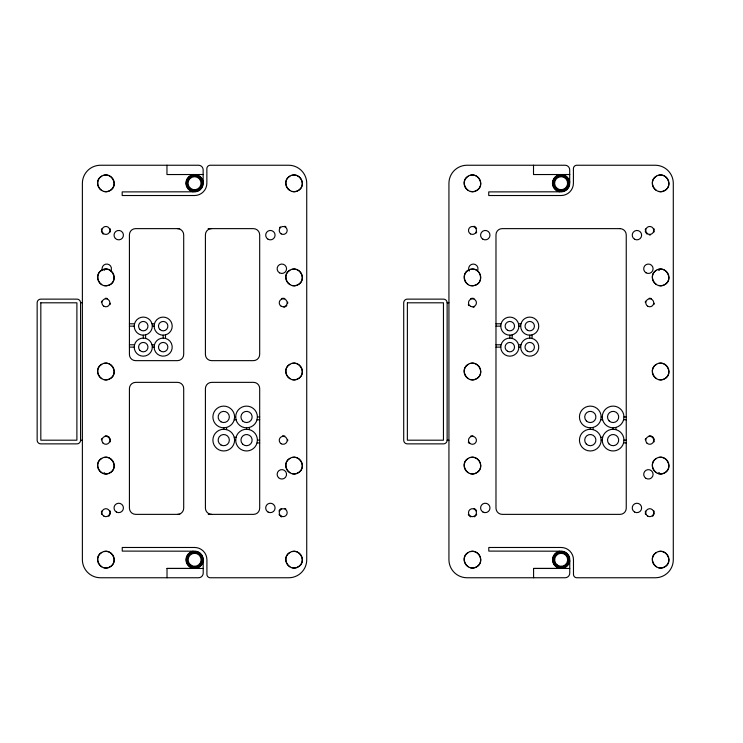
<?xml version="1.0" encoding="UTF-8"?>
<svg xmlns="http://www.w3.org/2000/svg" width="743" height="743" viewBox="0 0 743 743"><rect width="100%" height="100%" fill="white"/><g stroke="black" fill="none" stroke-linecap="round" stroke-linejoin="round"><path stroke-width="1.11" d="M129.421 344.789L134.529 344.789A9.046 9.046 0 0 1 143.269 338.084L143.269 335.186A9.046 9.046 0 0 1 134.223 326.14L134.529 323.799A9.046 9.046 0 0 1 152.009 323.799L154.433 323.799A9.046 9.046 0 0 1 169.562 319.75A9.046 9.046 0 0 1 165.513 334.879L165.513 338.39A9.046 9.046 0 0 1 172.079 348.699A9.046 9.046 0 0 1 162.383 356.138A9.046 9.046 0 0 1 154.126 347.13L152.315 347.13A9.046 9.046 0 0 1 143.269 356.176A9.046 9.046 0 0 1 134.223 347.13L129.421 347.13M134.223 347.13L134.529 344.789M143.269 338.084L145.609 338.39A9.046 9.046 0 0 1 152.009 344.789L154.433 344.789A9.046 9.046 0 0 1 163.172 338.084L163.172 335.186A9.046 9.046 0 0 1 154.126 326.14L154.433 323.799M154.126 347.13L154.433 344.789M223.745 427.81L226.559 427.439A10.857 10.857 0 0 0 234.24 419.767L234.602 416.953A10.857 10.857 0 0 0 223.745 406.105A10.857 10.857 0 0 0 212.897 416.953A10.857 10.857 0 0 0 223.745 427.81L223.745 429.259A10.857 10.857 0 0 0 212.897 440.116A10.857 10.857 0 0 0 223.745 450.973A10.857 10.857 0 0 0 234.602 440.116L235.689 440.116A10.857 10.857 0 0 0 257.032 442.921L259.688 442.921M235.689 440.116L236.06 437.302A10.857 10.857 0 0 1 246.546 429.259L249.36 429.63A10.857 10.857 0 0 1 257.403 440.116L257.032 442.921M234.24 419.767L236.06 419.767A10.857 10.857 0 0 0 246.546 427.81L249.36 427.439A10.857 10.857 0 0 0 257.032 419.767L257.403 416.953A10.857 10.857 0 0 0 246.546 406.105A10.857 10.857 0 0 0 235.689 416.953L234.602 416.953M495.98 344.789L501.088 344.789A9.046 9.046 0 0 1 509.819 338.084L509.819 335.186A9.046 9.046 0 0 1 500.773 326.14L501.088 323.799A9.046 9.046 0 0 1 518.558 323.799L520.982 323.799A9.046 9.046 0 0 1 536.121 319.75A9.046 9.046 0 0 1 532.062 334.879L532.062 338.39A9.046 9.046 0 0 1 538.629 348.699A9.046 9.046 0 0 1 528.932 356.138A9.046 9.046 0 0 1 520.676 347.13L518.865 347.13A9.046 9.046 0 0 1 509.819 356.176A9.046 9.046 0 0 1 500.773 347.13L495.98 347.13M500.773 347.13L501.088 344.789M509.819 338.084L512.159 338.39A9.046 9.046 0 0 1 518.558 344.789L520.982 344.789A9.046 9.046 0 0 1 529.722 338.084L529.722 335.186A9.046 9.046 0 0 1 520.676 326.14L520.982 323.799M520.676 347.13L520.982 344.789M590.304 427.81L593.118 427.439A10.857 10.857 0 0 0 600.79 419.767L601.161 416.953A10.857 10.857 0 0 0 590.304 406.105A10.857 10.857 0 0 0 579.447 416.953A10.857 10.857 0 0 0 590.304 427.81L590.304 429.259A10.857 10.857 0 0 0 579.447 440.116A10.857 10.857 0 0 0 590.304 450.973A10.857 10.857 0 0 0 601.161 440.116L602.248 440.116A10.857 10.857 0 0 0 623.591 442.921L626.247 442.921M602.248 440.116L602.619 437.302A10.857 10.857 0 0 1 613.105 429.259L615.91 429.63A10.857 10.857 0 0 1 623.953 440.116L623.591 442.921M600.79 419.767L602.619 419.767A10.857 10.857 0 0 0 613.105 427.81L615.91 427.439A10.857 10.857 0 0 0 623.591 419.767L623.953 416.953A10.857 10.857 0 0 0 613.105 406.105A10.857 10.857 0 0 0 602.248 416.953L601.161 416.953M101.745 176.128C92.281 181.125 101.011 196.245 110.066 190.542C119.521 185.546 110.8 170.435 101.745 176.128A8.322 8.322 0 0 0 101.745 190.542M289.9 176.128C280.445 181.125 289.166 196.245 298.222 190.542C307.686 185.546 298.955 170.435 289.9 176.128A8.322 8.322 0 0 0 289.9 190.542M101.745 364.293C92.281 369.29 101.011 384.4 110.066 378.707C119.521 373.71 110.8 358.6 101.745 364.293A8.322 8.322 0 0 0 101.745 378.707M289.9 270.211C280.445 275.207 289.166 290.318 298.222 284.625C307.686 279.628 298.955 264.517 289.9 270.211A8.322 8.322 0 0 0 289.9 284.625M468.294 176.128C458.83 181.125 467.561 196.245 476.616 190.542C486.08 185.546 477.35 170.435 468.294 176.128A8.322 8.322 0 0 0 468.294 190.542M101.745 458.375C92.281 463.372 101.011 478.483 110.066 472.789C119.521 467.793 110.8 452.682 101.745 458.375A8.322 8.322 0 0 0 101.745 472.789M289.9 364.293C280.445 369.29 289.166 384.4 298.222 378.707C307.686 373.71 298.955 358.6 289.9 364.293A8.322 8.322 0 0 0 289.9 378.707M101.745 552.458C92.281 557.454 101.011 572.565 110.066 566.872C119.521 561.875 110.8 546.755 101.745 552.458A8.322 8.322 0 0 0 101.745 566.872M656.459 176.128C646.995 181.125 655.725 196.245 664.781 190.542C674.245 185.546 665.514 170.435 656.459 176.128A8.322 8.322 0 0 0 656.459 190.542M289.9 458.375C280.445 463.372 289.166 478.483 298.222 472.789C307.686 467.793 298.955 452.682 289.9 458.375A8.322 8.322 0 0 0 289.9 472.789M468.294 364.293C458.83 369.29 467.561 384.4 476.616 378.707C486.08 373.71 477.35 358.6 468.294 364.293A8.322 8.322 0 0 0 468.294 378.707M656.459 270.211C646.995 275.207 655.725 290.318 664.781 284.625C674.245 279.628 665.514 264.517 656.459 270.211A8.322 8.322 0 0 0 656.459 284.625M289.9 552.458C280.445 557.454 289.166 572.565 298.222 566.872C307.686 561.875 298.955 546.755 289.9 552.458A8.322 8.322 0 0 0 289.9 566.872M468.294 458.375C458.83 463.372 467.561 478.483 476.616 472.789C486.08 467.793 477.35 452.682 468.294 458.375A8.322 8.322 0 0 0 468.294 472.789M656.459 364.293C646.995 369.29 655.725 384.4 664.781 378.707C674.245 373.71 665.514 358.6 656.459 364.293A8.322 8.322 0 0 0 656.459 378.707M468.294 552.458C458.83 557.454 467.561 572.565 476.616 566.872C486.08 561.875 477.35 546.755 468.294 552.458A8.322 8.322 0 0 0 468.294 566.872M656.459 458.375C646.995 463.372 655.725 478.483 664.781 472.789C674.245 467.793 665.514 452.682 656.459 458.375A8.322 8.322 0 0 0 656.459 472.789M656.459 552.458C646.995 557.454 655.725 572.565 664.781 566.872C674.245 561.875 665.514 546.755 656.459 552.458A8.322 8.322 0 0 0 656.459 566.872M104.633 270.211L103.184 269.616C93.321 272.458 98.187 288.581 108.06 285.461C119.874 282.581 112.128 263.886 101.745 270.211A8.322 8.322 0 0 0 101.745 284.625M470.3 269.384C459.871 271.752 464.384 288.618 474.61 285.461C485.04 283.083 480.526 266.226 470.3 269.384A8.322 8.322 0 0 1 480.777 277.418A8.322 8.322 0 0 1 470.3 285.461M103.184 473.384L104.633 472.789M657.908 473.384L659.357 472.789L658.465 473.616A8.322 8.322 0 0 0 668.941 465.582A8.322 8.322 0 0 0 658.465 457.539M469.743 269.616L468.294 270.211A8.322 8.322 0 0 0 468.294 284.625M143.269 335.186L145.609 334.879A9.046 9.046 0 0 0 152.315 326.14L152.009 323.799M163.172 335.186L165.513 334.879M509.819 335.186L512.159 334.879A9.046 9.046 0 0 0 518.865 326.14L518.558 323.799M529.722 335.186L532.062 334.879M203.201 568.469L167.017 568.469M569.76 568.469L533.576 568.469M166.961 165.243L166.961 174.549L203.257 174.521M533.511 165.243L533.511 174.549L569.807 174.521M193.264 191.805L122.186 191.898L122.186 195.52L194.555 195.52A12.306 12.306 0 0 0 206.86 183.215L206.86 168.652A3.409 3.409 0 0 1 210.269 165.243L288.637 165.243A18.092 18.092 0 0 1 306.729 183.335L306.729 559.785A17.971 17.971 0 0 1 288.758 577.757L210.269 577.757A3.344 3.344 0 0 1 206.916 574.404L206.916 559.785A12.306 12.306 0 0 0 194.62 547.48L122.242 547.48L122.242 551.102L193.319 551.195M559.813 191.805L488.736 191.898L488.736 195.52L561.114 195.52A12.306 12.306 0 0 0 573.41 183.215L573.41 168.652A3.409 3.409 0 0 1 576.819 165.243L655.187 165.243A18.092 18.092 0 0 1 673.288 183.335L673.288 559.785A17.971 17.971 0 0 1 655.307 577.757L576.819 577.757A3.344 3.344 0 0 1 573.475 574.404L573.475 559.785A12.306 12.306 0 0 0 561.169 547.48L488.801 547.48L488.801 551.102L559.878 551.195M179.695 228.63L135.57 228.63A6.148 6.148 0 0 0 129.421 234.779L129.421 354.495A6.148 6.148 0 0 0 135.57 360.643L177.419 360.643A6.278 6.278 0 0 0 183.697 354.365L183.697 234.909A6.278 6.278 0 0 0 177.419 228.63M208.151 228.63L253.409 228.63A6.278 6.278 0 0 1 259.688 234.909L259.688 354.365A6.278 6.278 0 0 1 253.409 360.643L211.56 360.643A6.148 6.148 0 0 1 205.412 354.495L205.412 234.779A6.148 6.148 0 0 1 211.56 228.63M80.569 302.745L80.569 440.255A3.622 3.622 0 0 1 76.956 443.868L40.772 443.868A3.622 3.622 0 0 1 37.15 440.255L37.15 302.745A3.622 3.622 0 0 1 40.772 299.132L76.956 299.132A3.622 3.622 0 0 1 80.569 302.745L82.38 302.745M447.128 302.745L447.128 440.255A3.622 3.622 0 0 1 443.506 443.868L407.322 443.868A3.622 3.622 0 0 1 403.709 440.255L403.709 302.745A3.622 3.622 0 0 1 407.322 299.132L443.506 299.132A3.622 3.622 0 0 1 447.128 302.745L448.939 302.745M129.421 323.799L134.529 323.799M495.98 323.799L501.088 323.799M129.421 326.14L134.223 326.14M152.315 326.14L154.126 326.14M495.98 326.14L500.773 326.14M518.865 326.14L520.676 326.14M257.403 416.953L259.688 416.953M623.953 416.953L626.247 416.953M257.032 419.767L259.688 419.767M623.591 419.767L626.247 419.767M223.745 429.259L226.559 429.63A10.857 10.857 0 0 1 234.24 437.302L236.06 437.302M590.304 429.259L593.118 429.63A10.857 10.857 0 0 1 600.79 437.302L602.619 437.302M257.403 440.116L259.688 440.116M623.953 440.116L626.247 440.116M80.569 440.255L82.38 440.255M447.128 440.255L448.939 440.255M179.825 514.37L135.7 514.37A6.278 6.278 0 0 1 129.421 508.091L129.421 388.635A6.278 6.278 0 0 1 135.7 382.357L177.549 382.357A6.148 6.148 0 0 1 183.697 388.505L183.697 508.221A6.148 6.148 0 0 1 177.549 514.37M208.272 514.37L253.539 514.37A6.148 6.148 0 0 0 259.688 508.221L259.688 388.505A6.148 6.148 0 0 0 253.539 382.357L211.69 382.357A6.278 6.278 0 0 0 205.412 388.635L205.412 508.091A6.278 6.278 0 0 0 211.69 514.37M529.722 338.084L532.062 338.39M163.172 338.084L165.513 338.39M657.908 269.616L659.357 270.211L658.465 269.384A8.322 8.322 0 0 1 668.941 277.418A8.322 8.322 0 0 1 658.465 285.461M602.248 416.953L602.619 419.767M600.79 437.302L601.161 440.116M518.558 344.789L518.865 347.13M235.689 416.953L236.06 419.767M234.24 437.302L234.602 440.116M152.009 344.789L152.315 347.13M615.91 427.439L615.91 429.63M613.105 427.81L613.105 429.259M593.118 427.439L593.118 429.63M569.76 560.816L569.76 573.113A4.644 4.644 0 0 1 565.117 577.757L467.031 577.757A18.092 18.092 0 0 1 448.939 559.665L448.939 183.335A18.092 18.092 0 0 1 467.031 165.243L565.117 165.243A4.588 4.588 0 0 1 569.695 169.831L569.695 182.184M533.576 577.757L533.576 568.451L560.519 568.441A8.684 8.684 0 0 1 552.513 559.135A8.684 8.684 0 0 1 561.819 551.12A8.684 8.684 0 0 1 569.835 560.436L569.472 562.34A8.684 8.684 0 0 1 562.46 568.367M512.159 334.879L512.159 338.39M249.36 427.439L249.36 429.63M246.546 427.81L246.546 429.259M226.559 427.439L226.559 429.63M203.201 560.816L203.201 573.113A4.644 4.644 0 0 1 198.557 577.757L100.472 577.757A18.092 18.092 0 0 1 82.38 559.665L82.38 183.335A18.092 18.092 0 0 1 100.472 165.243L198.557 165.243A4.588 4.588 0 0 1 203.145 169.831L203.145 182.184M167.017 577.757L167.017 568.451L193.969 568.441A8.684 8.684 0 0 1 185.954 559.135A8.684 8.684 0 0 1 195.26 551.12A8.684 8.684 0 0 1 203.276 560.436L202.913 562.34A8.684 8.684 0 0 1 195.911 568.367M145.609 334.879L145.609 338.39M560.463 174.559A8.684 8.684 0 0 0 552.448 183.865A8.684 8.684 0 0 0 561.754 191.88A8.684 8.684 0 0 0 569.77 182.564L569.407 180.66A8.684 8.684 0 0 0 562.405 174.633M658.465 175.302A8.322 8.322 0 0 1 668.941 183.335A8.322 8.322 0 0 1 658.465 191.378M658.465 363.457A8.322 8.322 0 0 1 668.941 371.5A8.322 8.322 0 0 1 658.465 379.543M470.3 363.457A8.322 8.322 0 0 1 480.777 371.5A8.322 8.322 0 0 1 470.3 379.543M470.3 457.539A8.322 8.322 0 0 1 480.777 465.582A8.322 8.322 0 0 1 470.3 473.616M470.3 175.302A8.322 8.322 0 0 1 480.777 183.335A8.322 8.322 0 0 1 470.3 191.378M470.3 551.622A8.322 8.322 0 0 1 480.777 559.665A8.322 8.322 0 0 1 470.3 567.698M469.232 271.102A4.699 4.699 0 0 1 473.31 264.053A4.699 4.699 0 0 1 477.377 271.102M654.258 230.934A4.523 4.523 0 0 1 653.979 232.076M650.45 234.909A4.523 4.523 0 0 1 649.271 234.937M647.088 234.082A4.523 4.523 0 0 1 646.234 233.265M645.621 232.262A4.523 4.523 0 0 1 645.295 231.119M645.268 229.94A4.523 4.523 0 0 1 645.546 228.798M653.905 228.621A4.523 4.523 0 0 1 654.23 229.754M654.258 303.302A4.523 4.523 0 0 1 653.979 304.454M645.268 302.317A4.523 4.523 0 0 1 645.546 301.166M649.076 298.333A4.523 4.523 0 0 1 651.407 298.593M654.258 440.803A4.523 4.523 0 0 1 653.979 441.955M645.268 439.819A4.523 4.523 0 0 1 645.546 438.667M649.076 435.844A4.523 4.523 0 0 1 651.407 436.095M652.438 436.67A4.523 4.523 0 0 1 653.292 437.488M653.905 438.491A4.523 4.523 0 0 1 654.23 439.624M654.258 513.181A4.523 4.523 0 0 1 653.979 514.323M653.413 515.363A4.523 4.523 0 0 1 652.595 516.209M645.621 514.5A4.523 4.523 0 0 1 645.295 513.367M645.268 512.187A4.523 4.523 0 0 1 645.546 511.035M653.905 510.859A4.523 4.523 0 0 1 654.23 512.001M474.275 306.952A4.523 4.523 0 0 1 473.142 307.277M468.926 305.633A4.523 4.523 0 0 1 468.313 304.63M470.635 298.667A4.523 4.523 0 0 1 474.099 298.593M476.672 514.323A4.523 4.523 0 0 1 476.105 515.363M475.288 516.209A4.523 4.523 0 0 1 474.275 516.822M470.811 516.896A4.523 4.523 0 0 1 469.78 516.329M468.926 515.512A4.523 4.523 0 0 1 468.313 514.5M474.099 508.472A4.523 4.523 0 0 1 475.13 509.039M475.984 509.856A4.523 4.523 0 0 1 476.597 510.859M476.672 232.076A4.523 4.523 0 0 1 476.105 233.116M474.099 226.225A4.523 4.523 0 0 1 476.597 228.621M468.926 443.144A4.523 4.523 0 0 1 468.313 442.131M470.635 436.169A4.523 4.523 0 0 1 472.947 435.816M658.465 551.622A8.322 8.322 0 0 1 668.941 559.665A8.322 8.322 0 0 1 658.465 567.698M110.401 513.181A4.523 4.523 0 0 1 110.113 514.323M109.546 515.363A4.523 4.523 0 0 1 108.729 516.209M101.763 514.5A4.523 4.523 0 0 1 101.429 513.367M101.41 512.187A4.523 4.523 0 0 1 101.689 511.035M110.038 510.859A4.523 4.523 0 0 1 110.373 512.001M110.401 303.302A4.523 4.523 0 0 1 110.113 304.454M101.41 302.317A4.523 4.523 0 0 1 101.689 301.166M105.218 298.333A4.523 4.523 0 0 1 107.54 298.593M291.906 457.539A8.322 8.322 0 0 1 302.382 465.582A8.322 8.322 0 0 1 291.906 473.616M291.906 269.384A8.322 8.322 0 0 1 302.382 277.418A8.322 8.322 0 0 1 291.906 285.461M110.401 230.934A4.523 4.523 0 0 1 110.113 232.076M103.221 234.082A4.523 4.523 0 0 1 102.376 233.265M101.763 232.262A4.523 4.523 0 0 1 101.429 231.119M101.41 229.94A4.523 4.523 0 0 1 101.689 228.798M110.038 228.621A4.523 4.523 0 0 1 110.373 229.754M110.401 440.803A4.523 4.523 0 0 1 110.113 441.955M101.41 439.819A4.523 4.523 0 0 1 101.689 438.667M105.218 435.844A4.523 4.523 0 0 1 107.54 436.095M108.58 436.67A4.523 4.523 0 0 1 109.435 437.488M110.038 438.491A4.523 4.523 0 0 1 110.373 439.624M279.563 227.757A4.523 4.523 0 0 1 280.38 226.912M284.848 226.225A4.523 4.523 0 0 1 285.888 226.791M286.854 305.484A4.523 4.523 0 0 1 286.036 306.339M285.024 306.952A4.523 4.523 0 0 1 283.891 307.277M281.393 298.667A4.523 4.523 0 0 1 284.848 298.593M287.68 302.122A4.523 4.523 0 0 1 287.708 303.302M282.526 435.844A4.523 4.523 0 0 1 284.848 436.095M287.68 439.624A4.523 4.523 0 0 1 287.708 440.803M281.569 516.896A4.523 4.523 0 0 1 280.529 516.329M279.674 515.512A4.523 4.523 0 0 1 279.071 514.5M278.996 511.035A4.523 4.523 0 0 1 281.393 508.537M284.848 508.472A4.523 4.523 0 0 1 285.888 509.039M291.906 175.302A8.322 8.322 0 0 1 302.382 183.335A8.322 8.322 0 0 1 291.906 191.378M291.906 363.457A8.322 8.322 0 0 1 302.382 371.5A8.322 8.322 0 0 1 291.906 379.543M103.751 457.539A8.322 8.322 0 0 1 114.227 465.582A8.322 8.322 0 0 1 103.751 473.616M103.751 175.302A8.322 8.322 0 0 1 114.227 183.335A8.322 8.322 0 0 1 103.751 191.378M103.751 363.457A8.322 8.322 0 0 1 114.227 371.5A8.322 8.322 0 0 1 103.751 379.543M103.751 551.622A8.322 8.322 0 0 1 114.227 559.665A8.322 8.322 0 0 1 103.751 567.698M193.904 174.559A8.684 8.684 0 0 0 185.899 183.865A8.684 8.684 0 0 0 195.205 191.88A8.684 8.684 0 0 0 203.22 182.564L202.858 180.66A8.684 8.684 0 0 0 195.846 174.633M103.751 269.384A8.322 8.322 0 0 1 114.227 277.418A8.322 8.322 0 0 1 103.751 285.461M102.209 269.969A4.699 4.699 0 0 1 107.363 264.09A4.699 4.699 0 0 1 110.828 271.102M291.906 551.622A8.322 8.322 0 0 1 302.382 559.665A8.322 8.322 0 0 1 291.906 567.698M40.828 302.8L40.819 440.19L76.891 440.2L76.9 302.81L40.828 302.8M407.387 302.8L407.368 440.19L443.45 440.2L443.46 302.81L407.387 302.8M619.968 228.63L502.129 228.63A6.148 6.148 0 0 0 495.98 234.779L495.98 508.091A6.278 6.278 0 0 0 502.259 514.37L620.089 514.37A6.148 6.148 0 0 0 626.247 508.221L626.247 234.909A6.278 6.278 0 0 0 619.968 228.63M555.922 189.725A8.322 8.322 0 0 0 569.342 184.459A8.322 8.322 0 0 0 558.067 175.469A8.322 8.322 0 0 0 555.922 189.725M556.6 188.88A7.235 7.235 0 0 0 568.265 184.292A7.235 7.235 0 0 0 558.467 176.481A7.235 7.235 0 0 0 556.6 188.88M557.046 188.313A6.511 6.511 0 0 0 567.55 184.19A6.511 6.511 0 0 0 558.727 177.15A6.511 6.511 0 0 0 557.046 188.313M556.479 566.658A8.322 8.322 0 0 0 569.472 560.408A8.322 8.322 0 0 0 557.556 552.281A8.322 8.322 0 0 0 556.479 566.658M557.092 565.767A7.235 7.235 0 0 0 568.386 560.324A7.235 7.235 0 0 0 558.03 553.266A7.235 7.235 0 0 0 557.092 565.767M557.501 565.163A6.511 6.511 0 0 0 567.661 560.268A6.511 6.511 0 0 0 558.346 553.916A6.511 6.511 0 0 0 557.501 565.163M470.468 306.255A3.984 3.984 0 0 0 476.439 302.81A3.984 3.984 0 0 0 470.468 299.364A3.984 3.984 0 0 0 470.468 306.255M646.949 443.125A3.984 3.984 0 0 0 653.608 441.342A3.984 3.984 0 0 0 648.732 436.466A3.984 3.984 0 0 0 646.949 443.125M469.641 443.125A3.984 3.984 0 0 0 476.3 441.342A3.984 3.984 0 0 0 471.424 436.466A3.984 3.984 0 0 0 469.641 443.125M647.775 306.255A3.984 3.984 0 0 0 653.747 302.81A3.984 3.984 0 0 0 647.775 299.364A3.984 3.984 0 0 0 647.775 306.255M646.949 233.256A3.984 3.984 0 0 0 653.608 231.472A3.984 3.984 0 0 0 648.732 226.596A3.984 3.984 0 0 0 646.949 233.256M647.775 516.125A3.984 3.984 0 0 0 653.747 512.679A3.984 3.984 0 0 0 647.775 509.234A3.984 3.984 0 0 0 647.775 516.125M470.468 233.887A3.984 3.984 0 0 0 476.439 230.441A3.984 3.984 0 0 0 470.468 226.996A3.984 3.984 0 0 0 470.468 233.887M469.641 515.493A3.984 3.984 0 0 0 476.3 513.71A3.984 3.984 0 0 0 471.424 508.834A3.984 3.984 0 0 0 469.641 515.493M634.587 512.011A4.699 4.699 0 0 0 641.636 507.933A4.699 4.699 0 0 0 634.587 503.865A4.699 4.699 0 0 0 634.587 512.011M646.057 272.83A4.699 4.699 0 0 0 653.106 268.752A4.699 4.699 0 0 0 646.057 264.675A4.699 4.699 0 0 0 646.057 272.83M527.372 351.207A4.699 4.699 0 0 0 534.431 347.13A4.699 4.699 0 0 0 527.372 343.052A4.699 4.699 0 0 0 527.372 351.207M527.372 330.217A4.699 4.699 0 0 0 534.431 326.14A4.699 4.699 0 0 0 527.372 322.072A4.699 4.699 0 0 0 527.372 330.217M507.469 330.217A4.699 4.699 0 0 0 514.528 326.14A4.699 4.699 0 0 0 507.469 322.072A4.699 4.699 0 0 0 507.469 330.217M507.469 351.207A4.699 4.699 0 0 0 514.528 347.13A4.699 4.699 0 0 0 507.469 343.052A4.699 4.699 0 0 0 507.469 351.207M482.931 512.011A4.699 4.699 0 0 0 489.99 507.933A4.699 4.699 0 0 0 482.931 503.865A4.699 4.699 0 0 0 482.931 512.011M609.139 420.919A5.61 5.61 0 0 0 618.52 418.411A5.61 5.61 0 0 0 611.647 411.538A5.61 5.61 0 0 0 609.139 420.919M586.338 444.082A5.61 5.61 0 0 0 595.719 441.565A5.61 5.61 0 0 0 588.855 434.701A5.61 5.61 0 0 0 586.338 444.082M609.139 444.082A5.61 5.61 0 0 0 618.52 441.565A5.61 5.61 0 0 0 611.647 434.701A5.61 5.61 0 0 0 609.139 444.082M586.338 420.919A5.61 5.61 0 0 0 595.719 418.411A5.61 5.61 0 0 0 588.855 411.538A5.61 5.61 0 0 0 586.338 420.919M634.587 239.218A4.699 4.699 0 0 0 641.636 235.141A4.699 4.699 0 0 0 634.587 231.073A4.699 4.699 0 0 0 634.587 239.218M482.931 239.218A4.699 4.699 0 0 0 489.99 235.141A4.699 4.699 0 0 0 482.931 231.073A4.699 4.699 0 0 0 482.931 239.218M646.057 478.399A4.699 4.699 0 0 0 653.106 474.322A4.699 4.699 0 0 0 646.057 470.254A4.699 4.699 0 0 0 646.057 478.399M103.909 516.125A3.984 3.984 0 0 0 109.88 512.679A3.984 3.984 0 0 0 103.909 509.234A3.984 3.984 0 0 0 103.909 516.125M103.909 306.255A3.984 3.984 0 0 0 109.88 302.81A3.984 3.984 0 0 0 103.909 299.364A3.984 3.984 0 0 0 103.909 306.255M189.929 566.658A8.322 8.322 0 0 0 202.913 560.408A8.322 8.322 0 0 0 191.007 552.281A8.322 8.322 0 0 0 189.929 566.658M190.542 565.767A7.235 7.235 0 0 0 201.836 560.324A7.235 7.235 0 0 0 191.471 553.266A7.235 7.235 0 0 0 190.542 565.767M190.942 565.163A6.511 6.511 0 0 0 201.112 560.268A6.511 6.511 0 0 0 191.787 553.916A6.511 6.511 0 0 0 190.942 565.163M103.091 233.256A3.984 3.984 0 0 0 109.75 231.472A3.984 3.984 0 0 0 104.874 226.596A3.984 3.984 0 0 0 103.091 233.256M103.091 443.125A3.984 3.984 0 0 0 109.75 441.342A3.984 3.984 0 0 0 104.874 436.466A3.984 3.984 0 0 0 103.091 443.125M281.216 233.887A3.984 3.984 0 0 0 287.188 230.441A3.984 3.984 0 0 0 281.216 226.996A3.984 3.984 0 0 0 281.216 233.887M281.216 516.125A3.984 3.984 0 0 0 287.188 512.679A3.984 3.984 0 0 0 281.216 509.234A3.984 3.984 0 0 0 281.216 516.125M281.216 306.255A3.984 3.984 0 0 0 287.188 302.81A3.984 3.984 0 0 0 281.216 299.364A3.984 3.984 0 0 0 281.216 306.255M281.216 443.757A3.984 3.984 0 0 0 287.188 440.311A3.984 3.984 0 0 0 281.216 436.865A3.984 3.984 0 0 0 281.216 443.757M189.363 189.725A8.322 8.322 0 0 0 202.783 184.459A8.322 8.322 0 0 0 191.518 175.469A8.322 8.322 0 0 0 189.363 189.725M190.041 188.88A7.235 7.235 0 0 0 201.715 184.292A7.235 7.235 0 0 0 191.908 176.481A7.235 7.235 0 0 0 190.041 188.88M190.496 188.313A6.511 6.511 0 0 0 201 184.19A6.511 6.511 0 0 0 192.177 177.15A6.511 6.511 0 0 0 190.496 188.313M279.498 272.83A4.699 4.699 0 0 0 286.557 268.752A4.699 4.699 0 0 0 279.498 264.675A4.699 4.699 0 0 0 279.498 272.83M268.028 512.011A4.699 4.699 0 0 0 275.086 507.933A4.699 4.699 0 0 0 268.028 503.865A4.699 4.699 0 0 0 268.028 512.011M159.847 350.455A4.699 4.699 0 0 0 167.714 348.346A4.699 4.699 0 0 0 161.955 342.588A4.699 4.699 0 0 0 159.847 350.455M159.847 329.474A4.699 4.699 0 0 0 167.714 327.357A4.699 4.699 0 0 0 161.955 321.598A4.699 4.699 0 0 0 159.847 329.474M139.944 329.474A4.699 4.699 0 0 0 147.811 327.357A4.699 4.699 0 0 0 142.052 321.598A4.699 4.699 0 0 0 139.944 329.474M139.944 350.455A4.699 4.699 0 0 0 147.811 348.346A4.699 4.699 0 0 0 142.052 342.588A4.699 4.699 0 0 0 139.944 350.455M116.382 512.011A4.699 4.699 0 0 0 123.431 507.933A4.699 4.699 0 0 0 116.382 503.865A4.699 4.699 0 0 0 116.382 512.011M242.58 420.919A5.61 5.61 0 0 0 251.961 418.411A5.61 5.61 0 0 0 245.097 411.538A5.61 5.61 0 0 0 242.58 420.919M242.58 444.082A5.61 5.61 0 0 0 251.961 441.565A5.61 5.61 0 0 0 245.097 434.701A5.61 5.61 0 0 0 242.58 444.082M220.95 444.973A5.61 5.61 0 0 0 229.355 440.116A5.61 5.61 0 0 0 220.95 435.259A5.61 5.61 0 0 0 220.95 444.973M278.523 477.656A4.699 4.699 0 0 0 286.399 475.548A4.699 4.699 0 0 0 280.631 469.78A4.699 4.699 0 0 0 278.523 477.656M115.406 238.466A4.699 4.699 0 0 0 123.273 236.358A4.699 4.699 0 0 0 117.515 230.599A4.699 4.699 0 0 0 115.406 238.466M268.028 239.218A4.699 4.699 0 0 0 275.086 235.141A4.699 4.699 0 0 0 268.028 231.073A4.699 4.699 0 0 0 268.028 239.218M220.95 421.81A5.61 5.61 0 0 0 229.355 416.953A5.61 5.61 0 0 0 220.95 412.096A5.61 5.61 0 0 0 220.95 421.81"/></g></svg>
